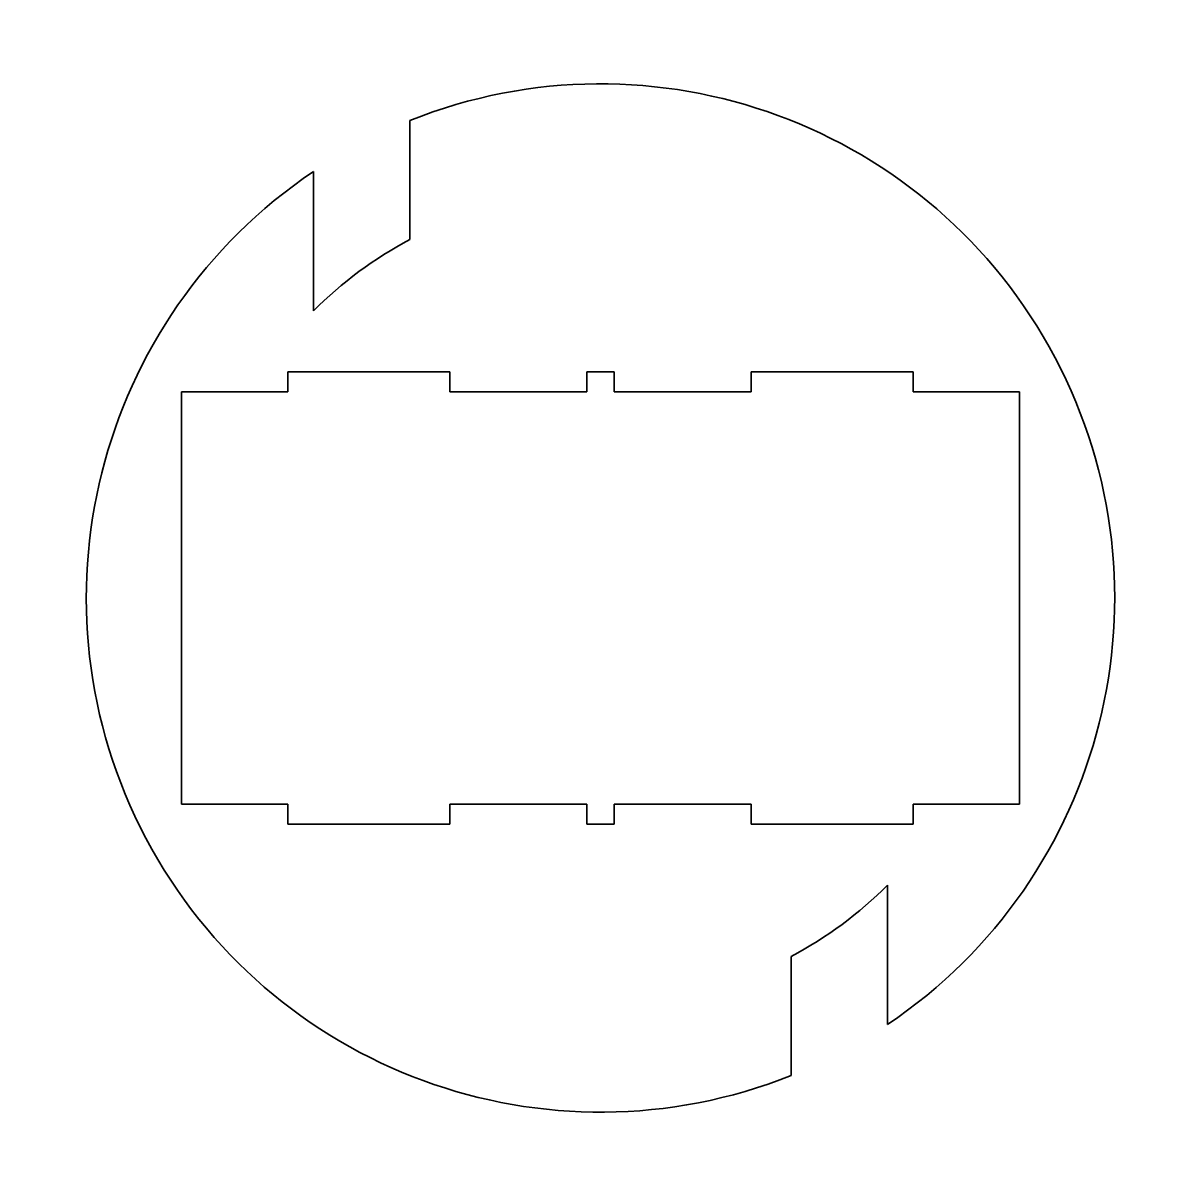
# Model space of a CAD drawing. Header units: inches. Extents: x -4.7 to 80.7, y -4.6 to 80.5.
import ezdxf

# ---------------------------------------------------------------- set-up
doc = ezdxf.new("R2010")
doc.units = ezdxf.units.IN
doc.header["$MEASUREMENT"] = 0
doc.layers.add('Visible (ANSI)', color=7, linetype='Continuous', lineweight=35)

# ---------------------------------------------------------------- blocks, each defined once
blk = doc.blocks.new('GLD-SMT-03-LZAROT001_Conjunto Soldado Piña y Elementos_GLD-SMT-03-LZAROT001')
at = {"layer": 'Visible (ANSI)'}
for p, q in [((-14.108, 35.338), (-14.108, 26.533)), ((-21.249, 21.249), (-21.249, 31.564)), ((-23.15, 15.25), (-23.15, 16.75)), ((-23.15, 16.75), (-11.15, 16.75)), ((-11.15, 16.75), (-11.15, 15.25)), ((-1, 16.75), (1, 16.75)), ((-1, 15.25), (-1, 16.75)), ((1, 16.75), (1, 15.25)), ((11.15, 15.25), (11.15, 16.75)), ((11.15, 16.75), (23.15, 16.75)), ((23.15, 16.75), (23.15, 15.25)), ((-31, -15.25), (-31, 15.25)), ((-31, 15.25), (-23.15, 15.25)), ((-11.15, 15.25), (-1, 15.25)), ((1, 15.25), (11.15, 15.25)), ((23.15, 15.25), (31, 15.25)), ((31, 15.25), (31, -15.25)), ((-23.15, -15.25), (-31, -15.25)), ((-23.15, -16.75), (-23.15, -15.25)), ((-11.15, -15.25), (-11.15, -16.75)), ((-1, -15.25), (-11.15, -15.25)), ((-1, -16.75), (-1, -15.25)), ((1, -15.25), (1, -16.75)), ((11.15, -15.25), (1, -15.25)), ((11.15, -16.75), (11.15, -15.25)), ((23.15, -15.25), (23.15, -16.75)), ((31, -15.25), (23.15, -15.25)), ((-11.15, -16.75), (-23.15, -16.75)), ((1, -16.75), (-1, -16.75)), ((23.15, -16.75), (11.15, -16.75)), ((21.249, -21.249), (21.249, -31.564)), ((14.108, -35.338), (14.108, -26.533))]:
    blk.add_line(p, q, dxfattribs=at)
for radius, start, end in [(38.05, 303.94783, 111.76282), (38.05, 123.94783, 291.76282), (30.05, 118, 135), (30.05, 298, 315)]:
    blk.add_arc((0, 0), radius, start, end, dxfattribs=at)

msp = doc.modelspace()

# ---------------------------------------------------------------- block references
msp.add_blockref('GLD-SMT-03-LZAROT001_Conjunto Soldado Piña y Elementos_GLD-SMT-03-LZAROT001', (37.996, 37.953))

doc.saveas('drawing.dxf')
